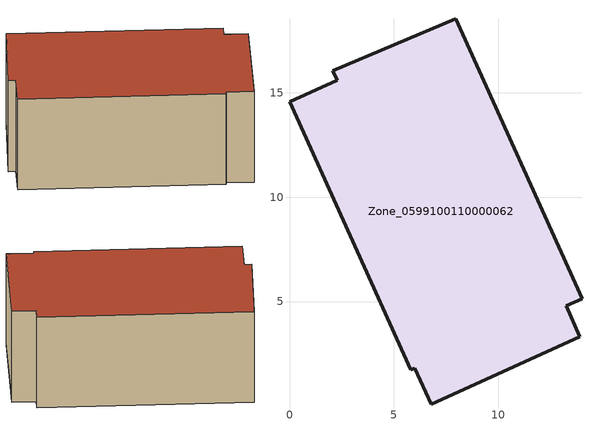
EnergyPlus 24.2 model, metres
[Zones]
Zone_0599100110000062
 floor ground (C_G): 7.96,18.53 14,5.15 13.24,4.8 13.9,3.31 6.78,0.09 6,1.81 5.79,1.73 0,14.57 2.29,15.59 2.08,16.06 z0
 wall outside (C_F): 13.24,4.8 14,5.15 7.96,18.53 2.08,16.06 2.29,15.59 0,14.57 5.79,1.73 6,1.81 6.78,0.09 13.9,3.31 13.24,4.8 z0:7.06
 roof outside (C_R): 14,5.15 7.96,18.53 2.08,16.06 2.29,15.59 0,14.57 5.79,1.73 6,1.81 6.78,0.09 13.9,3.31 13.24,4.8 z7.06
[BUILDING]
Pand.0599100110000062: North Axis=0; Terrain=City; Loads Convergence Tolerance Value=0.04; Temperature Convergence Tolerance Value=0.4; Solar Distribution=FullExterior; Maximum Number of Warmup Days=25; Minimum Number of Warmup Days=1
[Site:Location]
Rotterdam.The.Hague.AP_ZH_NLD Design_Conditions: Latitude=51.96; Longitude=4.45; Time Zone=1; Elevation=-4.5
[SITE:GROUNDTEMPERATURE:BUILDINGSURFACE]
18, 18, 18, 18, 18, 18, 18, 18, 18, 18, 18, 18
[MATERIAL] Thermal Absorptance=0.9; Solar Absorptance=0.7; Visible Absorptance=0.7
Name | Roughness | Thickness | Conductivity | Density | Specific Heat
G.D.2015-2018 | MediumSmooth | 0.15 | 0.0428571 | 540 | 1210
F.D.2015-2018 | Rough | 0.3 | 0.0666667 | 1920 | 840
R.D.2015-2018 | MediumRough | 0.2 | 0.0333333 | 1500 | 1000
[CONSTRUCTION]
C_G: G.D.2015-2018
C_F: F.D.2015-2018
C_R: R.D.2015-2018
[ZONE]
Zone_0599100110000062: Type=1; Multiplier=1; Ceiling Height=Autocalculate; Volume=Autocalculate; Floor Area=autocalculate; Part of Total Floor Area=Yes
[ZONEINFILTRATION:DESIGNFLOWRATE]
Infil_Zone_0599100110000062: Zone or ZoneList or Space or SpaceList=Zone_0599100110000062; Schedule=AlwaysOn; Design Flow Rate Calculation Method=Flow/Area; Flow Rate per Floor Area=0.0021; Constant Term Coefficient=1; Temperature Term Coefficient=0; Velocity Term Coefficient=0; Velocity Squared Term Coefficient=0
[HVACTEMPLATE:ZONE:IDEALLOADSAIRSYSTEM]
Zone_0599100110000062: Maximum Heating Supply Air Temperature=50; Minimum Cooling Supply Air Temperature=13; Maximum Heating Supply Air Humidity Ratio=0.0156; Minimum Cooling Supply Air Humidity Ratio=0.0077; Heating Limit=NoLimit; Cooling Limit=NoLimit; Dehumidification Control Type=ConstantSensibleHeatRatio; Cooling Sensible Heat Ratio=0.7; Dehumidification Setpoint=60; Humidification Control Type=None; Humidification Setpoint=30; Outdoor Air Method=None; Outdoor Air Flow Rate per Person=0.00944; Outdoor Air Flow Rate per Zone Floor Area=0; Outdoor Air Flow Rate per Zone=0; Demand Controlled Ventilation Type=None; Outdoor Air Economizer Type=NoEconomizer; Heat Recovery Type=None; Sensible Heat Recovery Effectiveness=0.7; Latent Heat Recovery Effectiveness=0.65
[ZONECONTROL:THERMOSTAT]
ThermostatControl_Zone_0599100110000062: Zone or ZoneList=Zone_0599100110000062; Control Type Schedule=DualSetpointControlType; Control 1=Thermostat_Zone_0599100110000062; Temperature Difference Between Cutout And Setpoint=0
[THERMOSTATSETPOINT:DUALSETPOINT]
Thermostat_Zone_0599100110000062: Heating Setpoint Temperature Schedule=HeatingSetpoint_Zone_0599100110000062; Cooling Setpoint Temperature Schedule=CoolingSetpoint_Zone_0599100110000062
[SCHEDULE:COMPACT]
HeatingSetpoint_Zone_0599100110000062: Through: 12/31, For: AllDays, Until: 24:00, 21
CoolingSetpoint_Zone_0599100110000062: Through: 12/31, For: AllDays, Until: 24:00, 24
DualSetpointControlType: Through: 12/31, For: AllDays, Until: 24:00, 4
AlwaysOn: Through: 12/31, For: AllDays, Until: 24:00, 1
